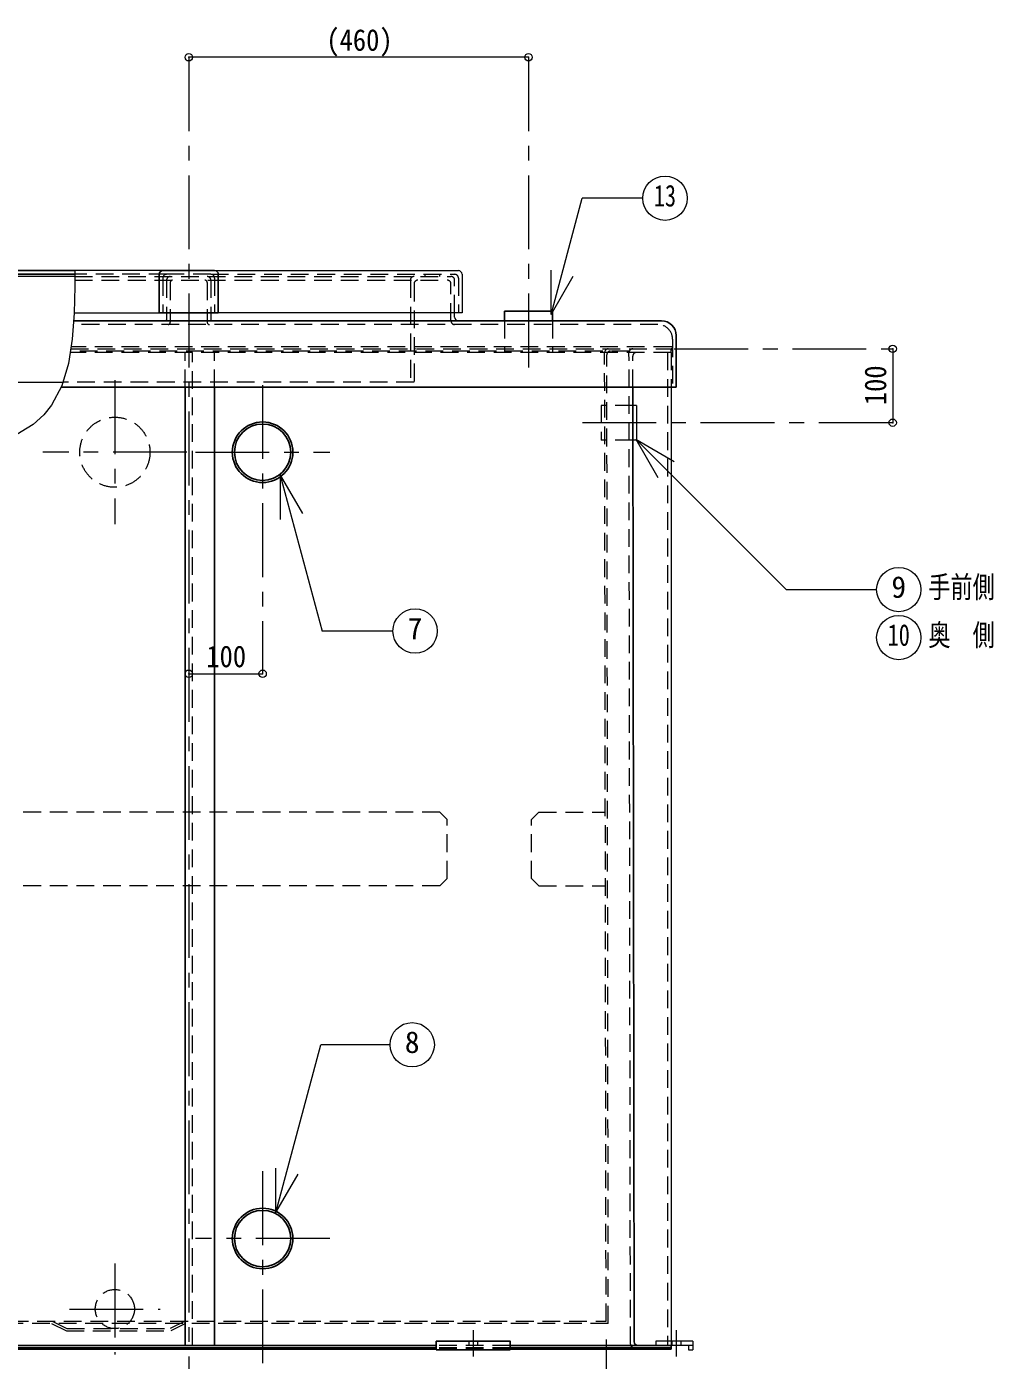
# Model space of a CAD drawing. Units: millimetres at full size, sheet at 1:20. Extents: x -4246 to 3854, y -2716 to 2904.
# Drawn here: x -3365 to -2056, y -1421 to 385 of the extents above; entities that cross this region are included whole.
import ezdxf
from ezdxf.enums import TextEntityAlignment as Align

# ---------------------------------------------------------------- set-up
doc = ezdxf.new("R2010")
doc.units = ezdxf.units.MM
doc.header["$LTSCALE"] = 20
doc.header["$PDMODE"] = 32
doc.header["$PDSIZE"] = 10
doc.linetypes.add('CHAIN1', pattern=[8, 5, -1, 1, -1])
doc.linetypes.add('DASHED1', pattern=[1.8, 1.2, -0.6])
doc.layers.add('0-0', color=4, linetype='Continuous', lineweight=9)
doc.styles.add('ＭＳ ゴシック', font='')
doc.styles.get('ＭＳ ゴシック').set_extended_font_data('MS Gothic')

msp = doc.modelspace()

# ---------------------------------------------------------------- linework, layer by layer
at = {"layer": '0-0'}
for p, q in [((-2685.6, 343.83), (-3145.6, 343.83)), ((-3299.82, 46.83), (-3450.6, 46.83)), ((-2785.6, -8.17), (-2785.6, -2.17)), ((-2192.6, -51.17), (-2192.6, -151.17)), ((-3445.6, -96.17), (-3316.03, -96.17)), ((-2492.6, -103.17), (-2492.6, -1395.17)), ((-3145.6, -491.17), (-3045.6, -491.17))]:
    msp.add_line(p, q, dxfattribs=at)
at = {"layer": '0-0', "linetype": 'CHAIN1'}
for p, q in [((-3145.6, 343.83), (-3145.6, -1746.17)), ((-2685.6, 343.83), (-2685.6, -91.17)), ((-2488.29, -51.17), (-2192.6, -51.17)), ((-3245.6, -93.67), (-3245.6, -288.67)), ((-3045.6, -100.17), (-3045.6, -491.17)), ((-2192.6, -151.17), (-2622.45, -151.17)), ((-3148.1, -191.17), (-3343.1, -191.17)), ((-3136.6, -191.17), (-2954.6, -191.17)), ((-3045.6, -1165.17), (-3045.6, -1746.17)), ((-2954.6, -1256.17), (-3136.6, -1256.17)), ((-3245.6, -1290.17), (-3245.6, -1413.17)), ((-3307.1, -1351.67), (-3184.1, -1351.67)), ((-2760.6, -1380.17), (-2760.6, -1416.17)), ((-2485.6, -1380.17), (-2485.6, -1416.17)), ((-2580.63, -1393.17), (-2580.63, -1821.17))]:
    msp.add_line(p, q, dxfattribs=at)
at = {"layer": '0-0', "color": 7, "lineweight": 18}
for p, q in [((-2655.15, -4.75), (-2612.91, 152.92)), ((-2530.85, 152.92), (-2612.91, 152.92)), ((-3180.6, 54.83), (-3299.76, 54.83)), ((-3110.6, 54.83), (-2780.6, 54.83)), ((-2655.15, -4.75), (-2655.15, 55.25)), ((-2775.6, 49.83), (-2775.6, -2.17)), ((-2655.15, -4.75), (-2625.15, 47.21)), ((-3300.7, -2.17), (-3185.6, -2.17)), ((-3175.6, -2.17), (-3175.6, -11.67)), ((-3115.6, -2.17), (-3115.6, -11.67)), ((-2775.6, -2.17), (-3105.6, -2.17)), ((-2539.45, -127.67), (-2544.49, -127.67)), ((-2539.45, -127.67), (-2539.45, -174.67)), ((-2539.45, -174.67), (-2544.42, -174.67)), ((-2540.35, -173.53), (-2488.39, -203.53)), ((-2540.35, -173.53), (-2510.35, -225.49)), ((-2540.35, -173.53), (-2336.73, -377.15)), ((-3021.68, -222.08), (-2991.68, -274.04)), ((-3021.68, -222.08), (-3021.68, -282.08)), ((-3021.68, -222.08), (-2965.08, -433.33)), ((-2336.73, -377.15), (-2214.36, -377.15)), ((-2869.22, -433.33), (-2965.08, -433.33)), ((-3027.59, -1220.78), (-2966.73, -993.66)), ((-2873.09, -993.66), (-2966.73, -993.66)), ((-3027.59, -1220.78), (-3027.59, -1160.78)), ((-3027.59, -1220.78), (-2997.59, -1168.81)), ((-2463.1, -1401.17), (-2492.6, -1401.17)), ((-2469.1, -1401.17), (-2469.1, -1407.17)), ((-2469.1, -1407.17), (-2463.1, -1407.17)), ((-2463.1, -1395.17), (-2463.1, -1407.17))]:
    msp.add_line(p, q, dxfattribs=at)
at = {"layer": '0-0', "color": 5, "lineweight": 25}
for p, q in [((-3299.76, 54.83), (-3510.6, 54.83)), ((-3180.6, 54.83), (-3110.6, 54.83)), ((-3299.8, 49.83), (-3505.6, 49.83)), ((-3185.6, 49.83), (-3185.6, -2.17)), ((-3105.6, 49.83), (-3105.6, -2.17)), ((-2505.6, -13.17), (-3301.49, -13.17)), ((-3105.6, -2.17), (-3185.6, -2.17)), ((-2718.1, -0.17), (-2718.1, -13.17)), ((-2653.1, -0.17), (-2718.1, -0.17)), ((-2653.1, -0.17), (-2653.1, -13.17)), ((-2485.6, -33.17), (-2485.6, -103.17)), ((-3318.61, -103.17), (-2485.6, -103.17)), ((-3150.6, -103.17), (-3150.6, -1401.17)), ((-3110.6, -103.17), (-3110.6, -1401.17)), ((-2542.61, -1396.18), (-2544.53, -103.17)), ((-2810.6, -1401.17), (-3480.6, -1401.17)), ((-2810.6, -1404.17), (-3480.6, -1404.17)), ((-2810.6, -1406.17), (-3480.6, -1406.17)), ((-2810.6, -1407.17), (-2810.6, -1395.17)), ((-2710.6, -1407.17), (-2810.6, -1407.17)), ((-2492.6, -1401.17), (-2710.6, -1401.17)), ((-2492.6, -1404.17), (-2710.6, -1404.17)), ((-2492.6, -1406.17), (-2710.6, -1406.17)), ((-2492.6, -1401.17), (-2492.6, -1406.17))]:
    msp.add_line(p, q, dxfattribs=at)
at = {"layer": '0-0', "linetype": 'DASHED1'}
for p, q in [((-3299.85, 41.83), (-2795.6, 41.83)), ((-3299.82, 46.83), (-2790.6, 46.83)), ((-3175.6, 49.83), (-3299.8, 49.83)), ((-3175.6, 41.83), (-3175.6, -2.17)), ((-3170.6, 38.83), (-3170.6, -15.17)), ((-3120.6, 38.83), (-3120.6, -15.17)), ((-3115.6, 49.83), (-2785.6, 49.83)), ((-3115.6, 41.83), (-3115.6, -2.17)), ((-2845.6, 41.83), (-2845.6, -96.17)), ((-2840.6, 36.83), (-2840.6, -96.17)), ((-2825.6, 46.83), (-2825.6, 49.83)), ((-2805.6, 46.83), (-2805.6, 49.83)), ((-2790.6, -13.17), (-2790.6, 36.83)), ((-2785.6, -2.17), (-2785.6, 41.83)), ((-2780.6, 44.83), (-2780.6, -2.17)), ((-2497.6, -56.17), (-2497.6, -1395.17)), ((-2492.6, -56.17), (-2492.6, -103.17)), ((-2840.6, -96.17), (-3316.03, -96.17)), ((-2587.45, -127.67), (-2587.45, -174.67)), ((-2544.49, -127.67), (-2587.45, -127.67)), ((-2544.42, -174.67), (-2587.45, -174.67)), ((-2671.57, -678.67), (-2681.57, -688.67)), ((-2671.57, -678.67), (-2581.65, -678.67)), ((-2681.57, -768.67), (-2681.57, -688.67)), ((-2681.57, -768.67), (-2671.57, -778.67)), ((-2671.57, -778.67), (-2581.5, -778.67)), ((-3331.31, -1371.17), (-3311.31, -1381.17)), ((-3150.6, -1368.17), (-3170.6, -1378.17)), ((-3149.89, -1371.17), (-3169.89, -1381.17)), ((-3311.31, -1381.17), (-3169.89, -1381.17)), ((-2497.6, -1395.17), (-2497.6, -1401.17)), ((-2492.6, -1395.17), (-2492.6, -1401.17)), ((-2491.6, -1395.17), (-2491.6, -1401.17)), ((-2479.6, -1395.17), (-2479.6, -1401.17))]:
    msp.add_line(p, q, dxfattribs=at)
at = {"layer": '0-0', "color": 7, "linetype": 'DASHED1', "lineweight": 18}
for p, q in [((-3180.6, 44.83), (-3180.6, -2.17)), ((-3115.6, 49.83), (-3175.6, 49.83)), ((-3110.6, 44.83), (-3110.6, -2.17)), ((-2718.1, -13.17), (-2718.1, -56.17)), ((-2653.1, -13.17), (-2653.1, -56.17)), ((-2510.6, -18.17), (-3301.85, -18.17)), ((-2549.18, -54.17), (-3305.83, -54.17)), ((-3305.35, -51.17), (-2492.6, -51.17)), ((-2492.6, -48.17), (-3304.88, -48.17)), ((-2492.6, -56.17), (-2492.6, -51.17)), ((-2490.6, -38.17), (-2490.6, -103.17)), ((-2492.6, -56.17), (-3306.15, -56.17)), ((-3150.6, -103.17), (-3150.6, -56.17)), ((-3140.6, -1401.17), (-3140.6, -56.17)), ((-3110.6, -103.17), (-3110.6, -56.17)), ((-2580.6, -1368.17), (-2582.59, -56.18)), ((-2577.6, -1371.17), (-2579.59, -59.18)), ((-2547.61, -1399.18), (-2549.6, -56.18)), ((-2544.53, -103.17), (-2544.59, -61.18)), ((-2805.6, -678.67), (-3485.6, -678.67)), ((-2805.6, -678.67), (-2795.6, -688.67)), ((-2795.6, -768.67), (-2795.6, -688.67)), ((-2795.6, -768.67), (-2805.6, -778.67)), ((-2805.6, -778.67), (-3485.6, -778.67)), ((-2577.6, -1371.17), (-3713.61, -1371.17)), ((-3710.6, -1368.17), (-2580.6, -1368.17)), ((-2710.6, -1401.17), (-2810.6, -1401.17)), ((-2710.6, -1404.17), (-2810.6, -1404.17)), ((-2710.6, -1406.17), (-2810.6, -1406.17)), ((-2766.6, -1395.17), (-2766.6, -1401.17)), ((-2754.6, -1395.17), (-2754.6, -1401.17))]:
    msp.add_line(p, q, dxfattribs=at)
at = {"layer": '0-0', "color": 7, "lineweight": 18}
for points in [[(-3299.76, 54.83), (-3299.91, 33.47), (-3300.75, -2.9), (-3303.26, -37.98), (-3308.49, -70.97), (-3317.49, -101.03), (-3331.31, -127.38), (-3341.95, -140.63), (-3356.4, -153.61), (-3386.32, -172.22)], [(-2463.1, -1395.17), (-2513.1, -1395.17), (-2513.1, -1401.17)]]:
    msp.add_lwpolyline(points, dxfattribs=at)
at = {"layer": '0-0', "linetype": 'DASHED1'}
msp.add_lwpolyline([(-3330.6, -1368.17), (-3310.6, -1378.17), (-3170.6, -1378.17)], dxfattribs=at)
at = {"layer": '0-0', "color": 5, "lineweight": 25}
msp.add_lwpolyline([(-2710.6, -1407.17), (-2710.6, -1395.17), (-2810.6, -1395.17)], dxfattribs=at)
at = {"layer": '0-0', "color": 7, "lineweight": 18}
for centre in [(-2500.85, 152.92), (-2184.36, -377.15), (-2839.22, -433.33), (-2184.36, -442.15), (-2843.09, -993.66)]:
    msp.add_circle(centre, 30, dxfattribs=at)
at = {"layer": '0-0', "linetype": 'DASHED1'}
for centre, radius in [((-3245.6, -191.17), 47.5), ((-3245.6, -1351.67), 26.5)]:
    msp.add_circle(centre, radius, dxfattribs=at)
at = {"layer": '0-0', "color": 5, "lineweight": 25}
for centre, radius in [((-3045.6, -191.17), 41), ((-3045.6, -191.17), 38.15), ((-3045.6, -1256.17), 41), ((-3045.6, -1256.17), 38.15)]:
    msp.add_circle(centre, radius, dxfattribs=at)
for centre, radius, start, end in [((-3180.6, 49.83), 5, 90, 180), ((-3110.6, 49.83), 5, 0, 90), ((-2505.6, -33.17), 20, 0, 90), ((-2537.61, -1396.17), 5, 180.08488, 270)]:
    msp.add_arc(centre, radius, start, end, dxfattribs=at)
at = {"layer": '0-0', "color": 7, "lineweight": 18}
for centre, radius, start, end in [((-2780.6, 49.83), 5, 0, 90), ((-3177.1, -11.67), 1.5, 270, 0), ((-3114.1, -11.67), 1.5, 180, 270)]:
    msp.add_arc(centre, radius, start, end, dxfattribs=at)
at = {"layer": '0-0', "color": 7, "linetype": 'DASHED1', "lineweight": 18}
for centre, radius, start, end in [((-3175.6, 44.83), 5, 90, 180), ((-3115.6, 44.83), 5, 0, 90), ((-2510.6, -38.17), 20, 0, 90), ((-2577.59, -56.17), 5, 90, 180.08701), ((-2574.59, -59.17), 5, 90, 180.08701), ((-2544.6, -56.17), 5, 90, 180.08488), ((-2492.6, -50.17), 2, 0, 90), ((-2492.6, -53.17), 2, 0, 90), ((-2539.59, -61.17), 5, 90, 180.08488), ((-2542.61, -1399.17), 5, 180.08488, 270)]:
    msp.add_arc(centre, radius, start, end, dxfattribs=at)
at = {"layer": '0-0', "linetype": 'DASHED1'}
for centre, radius, start, end in [((-3170.6, 41.83), 5, 90, 180), ((-3167.6, 38.83), 3, 90, 180), ((-3123.6, 38.83), 3, 0, 90), ((-3120.6, 41.83), 5, 0, 90), ((-2840.6, 41.83), 5, 90, 180), ((-2835.6, 36.83), 5, 90, 180), ((-2795.6, 36.83), 5, 0, 90), ((-2790.6, 41.83), 5, 0, 90), ((-2785.6, 44.83), 5, 0, 90), ((-3173.6, -15.17), 3, 270, 0), ((-3117.6, -15.17), 3, 180, 270), ((-2785.6, -13.17), 5, 180, 270), ((-2838.6, -50.17), 2, 90, 180), ((-2838.6, -53.17), 2, 90, 180)]:
    msp.add_arc(centre, radius, start, end, dxfattribs=at)
at = {"layer": '0-0'}
msp.add_arc((-2780.6, -8.17), 5, 180, 270, dxfattribs=at)
at = {"layer": '0-0', "color": 1}
for p in [(-3145.6, 343.83), (-2685.6, 343.83), (-2192.6, -51.17), (-2192.6, -151.17), (-3145.6, -491.17), (-3045.6, -491.17)]:
    msp.add_point(p, dxfattribs=at)

# ---------------------------------------------------------------- texts
at = {"layer": '0-0', "color": 7, "style": 'ＭＳ ゴシック'}
for s, width, p in [('(460)', 0.9, (-2959.35, 343.83)), ('13', 0.75, (-2515.85, 132.92)), ('手前側', 0.75, (-2144.36, -397.15)), ('10', 0.75, (-2199.36, -462.15)), ('奥\u3000側', 0.75, (-2144.36, -462.15)), ('100', 0.9, (-3121.85, -491.17))]:
    msp.add_text(s, height=29.33, dxfattribs=dict(at, width=width)).set_placement(p, align=Align.BOTTOM_LEFT)
at = {"layer": '0-0', "color": 7, "style": 'ＭＳ ゴシック', "width": 0.9}
msp.add_text('100', height=29.33, rotation=90, dxfattribs=at).set_placement((-2192.6, -127.42), align=Align.BOTTOM_LEFT)
at = {"layer": '0-0', "color": 7, "style": 'ＭＳ ゴシック'}
for s, p in [('9', (-2194.36, -397.15)), ('7', (-2849.22, -453.33)), ('8', (-2853.09, -1013.66))]:
    msp.add_text(s, height=29.33, dxfattribs=at).set_placement(p, align=Align.BOTTOM_LEFT)

doc.saveas('drawing.dxf')
